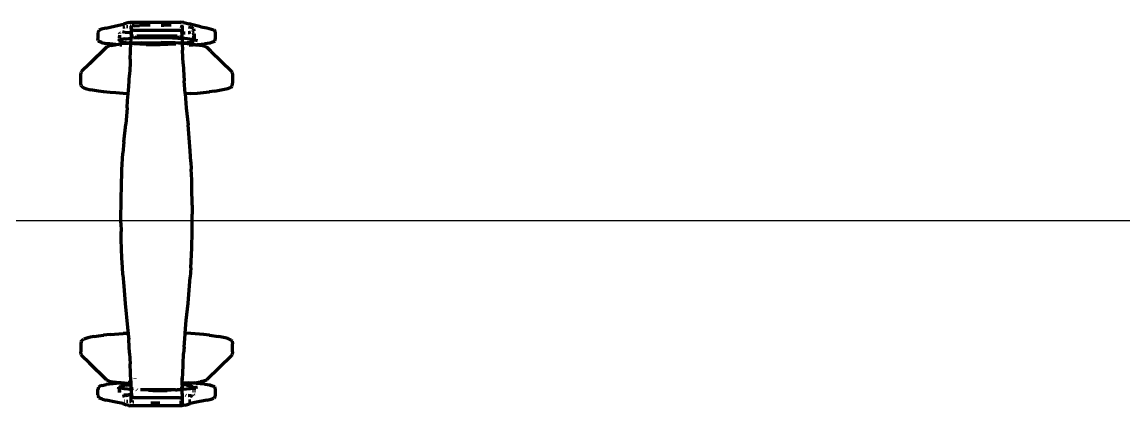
# Model space of a CAD drawing. Header units: millimetres. Extents: x 4307 to 31003, y 2809 to 20009.
# Drawn here: x 14194 to 14712, y 9055 to 9236 of the extents above; entities that cross this region are included whole.
import ezdxf

# ---------------------------------------------------------------- set-up
doc = ezdxf.new("R2010")
doc.units = ezdxf.units.MM
doc.layers.add('ProfileEdges', color=7, linetype='Continuous')

msp = doc.modelspace()

# ---------------------------------------------------------------- linework, layer by layer
msp.add_line((13395.19, 9142.33), (15918.46, 9142.33))
at = {"layer": 'ProfileEdges', "lineweight": 211}
for p, q in [((14233.02, 9232.89), (14230.95, 9232.46)), ((14233.02, 9232.89), (14239.19, 9234.23)), ((14239.19, 9234.23), (14241.3, 9234.8)), ((14241.18, 9233.35), (14241.01, 9233.29)), ((14241.18, 9233.35), (14242.02, 9233.49)), ((14242.29, 9235.08), (14241.3, 9234.8)), ((14243.87, 9235.5), (14242.29, 9235.08)), ((14242.8, 9233.61), (14243.32, 9233.7)), ((14243.87, 9235.5), (14244.44, 9235.61)), ((14244.44, 9235.61), (14245.46, 9235.74)), ((14244.88, 9233.86), (14244.51, 9233.83)), ((14244.88, 9233.86), (14244.87, 9230.99)), ((14244.88, 9233.94), (14244.88, 9233.86)), ((14245.02, 9233.88), (14244.88, 9233.86)), ((14245.01, 9231.14), (14244.88, 9233.86)), ((14246.29, 9233.99), (14245.41, 9233.91)), ((14245.46, 9235.74), (14268.34, 9235.74)), ((14246.29, 9233.99), (14248.84, 9234.17)), ((14253.59, 9234.33), (14248.84, 9234.17)), ((14253.81, 9234.34), (14253.59, 9234.33)), ((14259.07, 9234.34), (14260.26, 9234.32)), ((14263.42, 9234.24), (14260.26, 9234.32)), ((14263.79, 9234.22), (14263.42, 9234.24)), ((14267.98, 9233.91), (14268.5, 9233.86)), ((14269.74, 9235.55), (14268.34, 9235.74)), ((14268.77, 9233.83), (14268.93, 9233.82)), ((14268.93, 9233.82), (14268.89, 9231.42)), ((14268.93, 9233.94), (14268.93, 9233.82)), ((14268.93, 9233.82), (14269.44, 9233.77)), ((14269.74, 9235.55), (14271.52, 9235.05)), ((14271.52, 9235.05), (14272.18, 9234.87)), ((14271.86, 9233.46), (14272.75, 9233.32)), ((14274.59, 9234.23), (14272.18, 9234.87)), ((14273.61, 9233.04), (14272.99, 9233.25)), ((14274.24, 9232.6), (14273.61, 9233.04)), ((14277.73, 9233.54), (14274.59, 9234.23)), ((14277.73, 9233.54), (14280.51, 9233.02)), ((14280.51, 9233.02), (14283.77, 9232.05)), ((14229.44, 9230.75), (14229.31, 9230.52)), ((14229.31, 9230.52), (14229.31, 9228.04)), ((14229.4, 9227.12), (14229.31, 9228.04)), ((14229.44, 9230.75), (14229.53, 9231.11)), ((14229.53, 9231.11), (14229.62, 9231.34)), ((14229.73, 9231.91), (14229.62, 9231.34)), ((14230.95, 9232.46), (14229.73, 9231.91)), ((14239.34, 9227.78), (14239.34, 9227.33)), ((14239.37, 9230.56), (14239.35, 9230.68)), ((14239.36, 9229.59), (14239.35, 9228.22)), ((14239.37, 9230.56), (14239.37, 9230.29)), ((14239.45, 9230.7), (14239.45, 9230.27)), ((14239.45, 9229.61), (14239.45, 9228.22)), ((14239.6, 9227.23), (14239.49, 9227.78)), ((14241.87, 9227.77), (14240.25, 9227.47)), ((14241.92, 9230.85), (14240.81, 9231.07)), ((14241.87, 9227.77), (14242.63, 9227.88)), ((14244.12, 9230.62), (14242.16, 9230.82)), ((14242.63, 9227.88), (14244.87, 9228.09)), ((14244.89, 9230.55), (14244.12, 9230.62)), ((14244.55, 9231), (14244.89, 9230.71)), ((14244.84, 9225.86), (14244.9, 9228)), ((14244.89, 9230.94), (14244.87, 9230.99)), ((14244.89, 9230.55), (14244.87, 9228.09)), ((14244.87, 9228.09), (14244.9, 9228)), ((14244.87, 9228.09), (14244.9, 9228.09)), ((14244.94, 9230.9), (14244.89, 9230.94)), ((14244.92, 9230.83), (14244.89, 9230.77)), ((14244.89, 9230.77), (14244.89, 9230.71)), ((14244.89, 9230.71), (14244.89, 9230.55)), ((14244.89, 9230.71), (14244.97, 9230.69)), ((14245.04, 9230.54), (14244.89, 9230.55)), ((14244.9, 9228.09), (14245.21, 9228.12)), ((14244.9, 9228), (14245.09, 9227.9)), ((14245.1, 9227.92), (14244.9, 9228)), ((14244.9, 9228), (14245.03, 9227.79)), ((14244.92, 9230.83), (14244.94, 9230.9)), ((14245.02, 9230.78), (14244.92, 9230.83)), ((14244.92, 9230.83), (14244.97, 9230.69)), ((14245.01, 9231.14), (14244.94, 9230.9)), ((14244.97, 9230.69), (14245.03, 9230.64)), ((14244.97, 9230.69), (14245.03, 9230.68)), ((14245.2, 9231.82), (14245.01, 9231.14)), ((14245.02, 9230.78), (14245.01, 9231.14)), ((14245.09, 9230.68), (14245.02, 9230.78)), ((14245.03, 9230.68), (14245.02, 9230.78)), ((14245.03, 9230.64), (14245.03, 9230.68)), ((14245.03, 9230.64), (14245.09, 9230.64)), ((14245.09, 9230.6), (14245.03, 9230.64)), ((14245.04, 9230.54), (14245.03, 9230.64)), ((14245.04, 9230.45), (14245.04, 9230.54)), ((14245.08, 9230.54), (14245.04, 9230.54)), ((14246.14, 9231.96), (14245.2, 9231.82)), ((14245.27, 9229.88), (14245.27, 9228.22)), ((14247.29, 9228.25), (14245.84, 9228.16)), ((14246.14, 9231.96), (14267.67, 9231.96)), ((14247.22, 9228.01), (14247.29, 9228.25)), ((14247.29, 9228.25), (14247.55, 9229.2)), ((14248.29, 9228.32), (14247.29, 9228.25)), ((14247.55, 9229.2), (14266.54, 9229.2)), ((14248.29, 9228.32), (14253.27, 9228.44)), ((14253.27, 9228.44), (14256.79, 9228.47)), ((14256.79, 9228.47), (14261.91, 9228.42)), ((14261.91, 9228.42), (14266.81, 9228.22)), ((14266.81, 9228.22), (14266.54, 9229.2)), ((14266.81, 9228.22), (14268.05, 9228.17)), ((14266.87, 9228.01), (14266.81, 9228.22)), ((14267.67, 9231.96), (14268.67, 9231.78)), ((14268.45, 9228.99), (14268.44, 9229.45)), ((14268.74, 9228.12), (14268.58, 9228.14)), ((14268.6, 9227.43), (14268.74, 9228.12)), ((14268.69, 9230.52), (14268.61, 9230.51)), ((14268.61, 9230.37), (14268.69, 9230.52)), ((14268.79, 9230.7), (14268.62, 9230.66)), ((14268.74, 9230.61), (14268.62, 9230.6)), ((14268.89, 9231.42), (14268.66, 9231.52)), ((14268.66, 9231.47), (14268.89, 9231.42)), ((14268.89, 9231.42), (14268.67, 9231.78)), ((14268.69, 9230.52), (14268.74, 9230.61)), ((14268.9, 9230.53), (14268.69, 9230.52)), ((14268.8, 9230.62), (14268.74, 9230.61)), ((14268.74, 9228.12), (14268.91, 9228.77)), ((14268.92, 9228.1), (14268.74, 9228.12)), ((14268.83, 9230.72), (14268.79, 9230.7)), ((14268.8, 9230.62), (14268.79, 9230.7)), ((14268.9, 9230.92), (14268.83, 9230.72)), ((14268.89, 9231.42), (14268.94, 9230.99)), ((14268.93, 9230.96), (14268.9, 9230.92)), ((14268.9, 9230.92), (14268.9, 9230.75)), ((14268.9, 9230.53), (14268.9, 9230.75)), ((14269.59, 9230.58), (14268.9, 9230.53)), ((14268.93, 9229.1), (14268.9, 9230.53)), ((14268.91, 9228.99), (14268.93, 9229.1)), ((14268.91, 9228.77), (14268.91, 9228.99)), ((14268.91, 9228.77), (14268.92, 9228.1)), ((14268.92, 9228.1), (14268.92, 9227.95)), ((14272.72, 9227.62), (14268.92, 9228.1)), ((14268.92, 9227.95), (14268.96, 9225.98)), ((14268.94, 9230.99), (14268.93, 9230.96)), ((14269.59, 9230.58), (14270.28, 9230.66)), ((14271.78, 9230.84), (14272.23, 9230.89)), ((14272.23, 9230.89), (14273.03, 9231.05)), ((14272.72, 9227.62), (14274.14, 9227.32)), ((14273.82, 9231.2), (14273.95, 9231.22)), ((14274.36, 9231.41), (14273.95, 9231.22)), ((14274.11, 9230.23), (14274.21, 9230.51)), ((14274.23, 9230.48), (14274.11, 9230.23)), ((14274.19, 9227.36), (14274.24, 9227.64)), ((14274.24, 9232.6), (14274.36, 9231.5)), ((14274.28, 9228.06), (14274.31, 9229.46)), ((14274.32, 9229.65), (14274.34, 9230.35)), ((14274.38, 9231.44), (14274.36, 9231.5)), ((14274.36, 9231.41), (14274.38, 9231.44)), ((14274.47, 9230.17), (14274.51, 9229.59)), ((14274.52, 9229.45), (14274.62, 9228.07)), ((14274.65, 9227.61), (14274.68, 9227.2)), ((14283.77, 9232.05), (14284.28, 9231.67)), ((14284.21, 9226.88), (14284.51, 9228.04)), ((14284.28, 9231.67), (14284.41, 9231.44)), ((14284.51, 9230.52), (14284.41, 9231.44)), ((14284.51, 9228.04), (14284.51, 9230.52)), ((14233.33, 9223.91), (14225.29, 9216.11)), ((14229.4, 9227.12), (14229.87, 9226.57)), ((14230.91, 9226.12), (14229.87, 9226.57)), ((14230.91, 9226.12), (14232.95, 9225.7)), ((14234.88, 9225.44), (14232.95, 9225.7)), ((14233.33, 9223.91), (14233.7, 9224.13)), ((14234.26, 9224.34), (14233.7, 9224.13)), ((14235.37, 9224.68), (14234.26, 9224.34)), ((14237.7, 9225.15), (14234.88, 9225.44)), ((14235.37, 9224.68), (14237.33, 9225.07)), ((14237.33, 9225.07), (14237.7, 9225.15)), ((14237.7, 9225.15), (14237.86, 9225.14)), ((14237.86, 9225.14), (14240.02, 9225.42)), ((14237.86, 9225.14), (14238.1, 9225.12)), ((14239.28, 9227.19), (14238.74, 9226.92)), ((14239.27, 9227.11), (14238.74, 9226.92)), ((14239.07, 9226.66), (14239.27, 9227.11)), ((14239.6, 9227.23), (14239.27, 9227.11)), ((14239.27, 9227.11), (14239.28, 9227.19)), ((14239.31, 9227.2), (14239.28, 9227.19)), ((14239.34, 9227.33), (14239.31, 9227.2)), ((14240.25, 9227.47), (14239.6, 9227.23)), ((14239.7, 9226.71), (14239.6, 9227.23)), ((14239.6, 9225.01), (14240.46, 9224.95)), ((14241.18, 9226.15), (14239.7, 9226.71)), ((14243.64, 9225.7), (14240.02, 9225.42)), ((14243.97, 9225.74), (14241.18, 9226.15)), ((14243.97, 9225.74), (14243.64, 9225.7)), ((14244.44, 9225.71), (14243.97, 9225.74)), ((14244.83, 9225.76), (14244.44, 9225.71)), ((14244.5, 9218.21), (14244.83, 9225.76)), ((14244.83, 9225.76), (14244.84, 9225.86)), ((14244.95, 9225.77), (14244.83, 9225.76)), ((14246.82, 9225.52), (14245.4, 9225.63)), ((14246.86, 9225.87), (14245.48, 9225.79)), ((14246.82, 9225.52), (14246.77, 9224.85)), ((14246.77, 9224.8), (14246.77, 9224.85)), ((14246.86, 9225.87), (14246.82, 9225.52)), ((14249.02, 9225.35), (14246.82, 9225.52)), ((14246.91, 9226.5), (14246.86, 9225.87)), ((14249.74, 9226.02), (14246.86, 9225.87)), ((14251.96, 9225.21), (14249.02, 9225.35)), ((14249.74, 9226.02), (14259.06, 9226.12)), ((14251.96, 9225.21), (14258.55, 9225.16)), ((14258.55, 9225.16), (14266, 9225.42)), ((14265.62, 9225.96), (14259.06, 9226.12)), ((14267.23, 9225.85), (14265.62, 9225.96)), ((14267.23, 9225.85), (14267.17, 9226.5)), ((14268.97, 9225.79), (14267.23, 9225.85)), ((14268.97, 9225.69), (14268.6, 9225.65)), ((14268.96, 9225.98), (14268.94, 9225.85)), ((14268.94, 9225.85), (14268.97, 9225.79)), ((14269.54, 9225.76), (14268.97, 9225.79)), ((14268.97, 9225.79), (14268.97, 9225.69)), ((14269.54, 9225.76), (14268.97, 9225.69)), ((14268.97, 9225.69), (14269.1, 9222.46)), ((14269.39, 9216.03), (14269.1, 9222.46)), ((14269.54, 9225.76), (14269.66, 9225.75)), ((14270.27, 9225.81), (14269.66, 9225.75)), ((14269.66, 9225.75), (14274.34, 9225.29)), ((14270.82, 9225.87), (14270.27, 9225.81)), ((14272.84, 9226.2), (14270.82, 9225.87)), ((14272.15, 9224.87), (14274.16, 9225)), ((14273.77, 9226.49), (14272.84, 9226.2)), ((14273.77, 9226.49), (14274.1, 9226.81)), ((14274.19, 9227.36), (14273.88, 9227.43)), ((14274.14, 9227.32), (14273.88, 9227.43)), ((14274.1, 9226.81), (14274.18, 9227.31)), ((14274.14, 9227.32), (14274.18, 9227.31)), ((14274.18, 9227.31), (14274.19, 9227.36)), ((14274.45, 9227.18), (14274.18, 9227.31)), ((14274.18, 9227.31), (14274.68, 9227.2)), ((14274.68, 9227.2), (14274.19, 9227.36)), ((14274.34, 9225.29), (14275.71, 9225.09)), ((14274.45, 9227.18), (14274.7, 9226.92)), ((14274.68, 9227.2), (14274.7, 9226.92)), ((14276.15, 9226.89), (14274.68, 9227.2)), ((14274.76, 9225.03), (14275.13, 9225.06)), ((14275.71, 9225.09), (14276, 9225.11)), ((14275.71, 9225.09), (14278.32, 9224.7)), ((14276, 9225.11), (14279.49, 9225.5)), ((14279.74, 9224.28), (14278.32, 9224.7)), ((14281.85, 9225.86), (14279.49, 9225.5)), ((14279.74, 9224.28), (14280.65, 9223.7)), ((14282.43, 9222.07), (14280.65, 9223.7)), ((14282.74, 9226.07), (14281.85, 9225.86)), ((14283.69, 9226.42), (14282.74, 9226.07)), ((14283.94, 9226.57), (14283.69, 9226.42)), ((14283.94, 9226.57), (14284.21, 9226.88)), ((14244.5, 9218.21), (14244.42, 9216.03)), ((14282.43, 9222.07), (14292.21, 9212.47)), ((14221.25, 9210.7), (14221.45, 9212.14)), ((14221.6, 9212.47), (14221.45, 9212.14)), ((14225.29, 9216.11), (14221.6, 9212.47)), ((14244.42, 9216.03), (14244.16, 9210.91)), ((14269.39, 9216.03), (14269.82, 9208.15)), ((14292.36, 9212.14), (14292.21, 9212.47)), ((14292.36, 9212.14), (14292.56, 9210.7)), ((14221.25, 9207.03), (14221.25, 9210.7)), ((14221.34, 9205.93), (14221.25, 9207.03)), ((14243.85, 9205.38), (14244.16, 9210.91)), ((14270.28, 9202.05), (14269.82, 9208.15)), ((14292.34, 9205.6), (14292.56, 9207.03)), ((14292.56, 9210.7), (14292.56, 9207.03)), ((14221.34, 9205.93), (14221.64, 9205.45)), ((14221.64, 9205.45), (14221.83, 9205.26)), ((14221.83, 9205.26), (14222.63, 9204.79)), ((14222.63, 9204.79), (14223.39, 9204.52)), ((14223.39, 9204.52), (14225.82, 9203.87)), ((14229.49, 9203.25), (14225.82, 9203.87)), ((14231.9, 9202.95), (14229.49, 9203.25)), ((14235.01, 9202.63), (14231.9, 9202.95)), ((14237.79, 9202.4), (14235.01, 9202.63)), ((14241.24, 9202.13), (14237.79, 9202.4)), ((14243.55, 9202.04), (14241.24, 9202.13)), ((14243.26, 9198.78), (14243.55, 9202.04)), ((14243.55, 9202.04), (14243.85, 9205.38)), ((14272.9, 9202.11), (14270.28, 9202.01)), ((14270.28, 9202.05), (14270.28, 9202.01)), ((14270.28, 9202.01), (14270.84, 9195.32)), ((14272.9, 9202.11), (14276.19, 9202.33)), ((14276.19, 9202.33), (14281.79, 9202.91)), ((14284.07, 9203.21), (14281.79, 9202.91)), ((14284.07, 9203.21), (14287.27, 9203.79)), ((14287.27, 9203.79), (14290.32, 9204.51)), ((14290.32, 9204.51), (14291.88, 9205.17)), ((14291.88, 9205.17), (14292.34, 9205.6)), ((14243.05, 9195.39), (14243.26, 9198.78)), ((14243.05, 9195.39), (14242.39, 9187.73)), ((14270.84, 9195.32), (14271.67, 9187.38)), ((14241.48, 9179.38), (14242.39, 9187.73)), ((14272.39, 9179.31), (14271.67, 9187.38)), ((14241.48, 9179.38), (14241.08, 9174.12)), ((14272.65, 9175.12), (14272.39, 9179.31)), ((14240.59, 9166.27), (14241.08, 9174.12)), ((14273, 9169.93), (14272.65, 9175.12)), ((14240.31, 9157.96), (14240.59, 9166.27)), ((14273, 9169.93), (14273.18, 9166.48)), ((14273.4, 9161.59), (14273.18, 9166.48)), ((14273.5, 9157.96), (14273.4, 9161.59)), ((14240.18, 9153.45), (14240.31, 9157.96)), ((14273.65, 9149.6), (14273.5, 9157.96)), ((14240.13, 9141.34), (14240.18, 9153.45)), ((14273.65, 9149.6), (14273.67, 9145.45)), ((14273.65, 9141.3), (14273.67, 9145.45)), ((14240.13, 9141.34), (14240.18, 9137.22)), ((14273.63, 9137.22), (14273.65, 9141.2)), ((14273.65, 9141.2), (14273.65, 9141.3)), ((14240.27, 9133.41), (14240.18, 9137.22)), ((14273.4, 9129.32), (14273.63, 9137.22)), ((14240.59, 9124.64), (14240.27, 9133.41)), ((14272.96, 9120.13), (14273.4, 9129.32)), ((14240.82, 9120.37), (14240.59, 9124.64)), ((14241.08, 9116.79), (14240.82, 9120.37)), ((14272.96, 9120.13), (14272.65, 9115.78)), ((14241.08, 9116.79), (14241.48, 9111.53)), ((14272.39, 9111.59), (14272.65, 9115.78)), ((14241.48, 9111.53), (14242.17, 9103.35)), ((14271.67, 9103.53), (14272.39, 9111.59)), ((14242.17, 9103.35), (14243.26, 9092.12)), ((14270.84, 9095.59), (14271.67, 9103.53)), ((14270.32, 9089.36), (14270.84, 9095.59)), ((14227.56, 9087.86), (14225.82, 9087.5)), ((14227.56, 9087.86), (14229.49, 9088.12)), ((14229.49, 9088.12), (14231.9, 9088.42)), ((14235.01, 9088.73), (14231.9, 9088.42)), ((14235.01, 9088.73), (14241.24, 9089.24)), ((14243.5, 9089.32), (14241.24, 9089.24)), ((14243.26, 9092.12), (14243.5, 9089.32)), ((14243.5, 9089.32), (14243.55, 9088.77)), ((14243.55, 9088.77), (14243.76, 9086.47)), ((14243.93, 9089.34), (14243.56, 9089.32)), ((14269.82, 9082.76), (14270.28, 9088.86)), ((14270.29, 9089.36), (14270.12, 9089.36)), ((14270.28, 9088.86), (14270.32, 9089.36)), ((14272.9, 9089.25), (14270.32, 9089.36)), ((14279.12, 9088.79), (14272.9, 9089.25)), ((14281.79, 9088.46), (14279.12, 9088.79)), ((14281.79, 9088.46), (14285.97, 9087.9)), ((14289.07, 9087.25), (14285.97, 9087.9)), ((14221.34, 9085.43), (14221.25, 9084.34)), ((14221.25, 9084.34), (14221.25, 9080.66)), ((14221.64, 9085.91), (14221.34, 9085.43)), ((14221.83, 9086.1), (14221.64, 9085.91)), ((14221.83, 9086.1), (14222.63, 9086.58)), ((14224.56, 9087.23), (14222.63, 9086.58)), ((14225.82, 9087.5), (14224.56, 9087.23)), ((14244.16, 9079.99), (14243.76, 9086.47)), ((14269.82, 9082.76), (14269.59, 9079.78)), ((14290.32, 9086.86), (14289.07, 9087.25)), ((14291.88, 9086.19), (14290.32, 9086.86)), ((14291.88, 9086.19), (14292.34, 9085.77)), ((14292.34, 9085.77), (14292.56, 9084.33)), ((14292.56, 9080.66), (14292.56, 9084.33)), ((14221.45, 9079.23), (14221.25, 9080.66)), ((14221.45, 9079.23), (14221.6, 9078.9)), ((14225.29, 9075.25), (14221.6, 9078.9)), ((14244.16, 9079.99), (14244.42, 9074.91)), ((14269.39, 9074.87), (14269.59, 9079.78)), ((14292.21, 9078.89), (14280.51, 9067.45)), ((14292.36, 9079.22), (14292.21, 9078.89)), ((14292.56, 9080.66), (14292.36, 9079.22)), ((14233.33, 9067.46), (14225.29, 9075.25)), ((14244.42, 9074.87), (14244.42, 9074.91)), ((14244.79, 9066.6), (14244.42, 9074.87)), ((14269.15, 9070.31), (14269.39, 9074.87)), ((14233.33, 9067.46), (14233.7, 9067.24)), ((14233.7, 9067.24), (14234.26, 9067.03)), ((14234.26, 9067.03), (14234.64, 9066.89)), ((14246.85, 9067.96), (14246.86, 9068.1)), ((14268.95, 9066.22), (14269.15, 9070.31)), ((14268.95, 9066.22), (14268.96, 9068.39)), ((14279.53, 9067.02), (14277.51, 9066.52)), ((14279.74, 9067.08), (14279.53, 9067.02)), ((14279.74, 9067.08), (14280.51, 9067.45)), ((14229.6, 9064.03), (14229.31, 9062.86)), ((14229.31, 9060.39), (14229.31, 9062.86)), ((14230.13, 9064.48), (14229.6, 9064.03)), ((14231.33, 9064.86), (14230.13, 9064.48)), ((14231.33, 9064.86), (14233.1, 9065.25)), ((14236.43, 9065.64), (14233.1, 9065.25)), ((14234.64, 9066.89), (14237.01, 9066.41)), ((14239.78, 9065.95), (14236.43, 9065.64)), ((14238.58, 9066.11), (14237.01, 9066.41)), ((14240.23, 9065.97), (14238.58, 9066.11)), ((14239.32, 9063.61), (14238.74, 9063.99)), ((14238.74, 9063.99), (14239.26, 9063.76)), ((14239.26, 9063.76), (14239.07, 9064.24)), ((14239.31, 9063.7), (14239.26, 9063.76)), ((14239.31, 9063.7), (14239.5, 9063.53)), ((14239.31, 9063.7), (14239.59, 9063.62)), ((14239.32, 9063.61), (14239.31, 9063.7)), ((14239.34, 9063.57), (14239.32, 9063.61)), ((14239.42, 9063.54), (14239.34, 9063.57)), ((14239.34, 9063.43), (14239.36, 9061.6)), ((14239.55, 9063.44), (14239.45, 9062.88)), ((14239.45, 9061.56), (14239.45, 9062.88)), ((14239.59, 9063.62), (14239.57, 9063.52)), ((14239.66, 9064.04), (14239.59, 9063.62)), ((14239.59, 9063.62), (14239.92, 9063.47)), ((14239.59, 9063.45), (14239.65, 9063.39)), ((14239.87, 9064.25), (14239.66, 9064.04)), ((14240.23, 9065.97), (14239.78, 9065.95)), ((14240.41, 9064.53), (14239.87, 9064.25)), ((14241.58, 9063.16), (14239.92, 9063.47)), ((14240.26, 9065.97), (14240.23, 9065.97)), ((14244.81, 9065.58), (14240.26, 9065.97)), ((14242.53, 9064.94), (14240.41, 9064.53)), ((14244.89, 9062.88), (14241.58, 9063.16)), ((14242.53, 9064.94), (14244.82, 9065.18)), ((14244.8, 9066.19), (14243.5, 9066.14)), ((14244.79, 9066.6), (14244.8, 9066.19)), ((14245.5, 9066.22), (14244.8, 9066.19)), ((14244.8, 9066.19), (14244.81, 9065.58)), ((14244.81, 9065.58), (14244.82, 9065.18)), ((14244.95, 9065.57), (14244.81, 9065.58)), ((14244.82, 9065.18), (14244.94, 9065.2)), ((14244.82, 9065.18), (14244.89, 9062.88)), ((14244.89, 9062.88), (14244.94, 9065.2)), ((14244.95, 9062.84), (14244.89, 9062.88)), ((14244.89, 9062.88), (14244.9, 9062.48)), ((14244.89, 9062.34), (14244.9, 9062.43)), ((14244.89, 9062.26), (14244.89, 9062.34)), ((14244.89, 9062.26), (14244.89, 9060.4)), ((14244.9, 9062.48), (14244.95, 9062.84)), ((14244.9, 9062.43), (14244.9, 9062.48)), ((14244.94, 9065.2), (14244.95, 9065.57)), ((14244.94, 9065.2), (14245.45, 9065.25)), ((14244.95, 9065.57), (14244.96, 9065.9)), ((14245.41, 9065.53), (14244.95, 9065.57)), ((14244.95, 9062.84), (14245.01, 9063.28)), ((14245.22, 9062.81), (14244.95, 9062.84)), ((14245.01, 9063.28), (14245.22, 9063.34)), ((14245.55, 9065.52), (14245.41, 9065.53)), ((14245.61, 9063.45), (14245.82, 9063.51)), ((14245.67, 9063.31), (14245.83, 9063.31)), ((14247.49, 9062.9), (14247.52, 9062.8)), ((14265.82, 9062.69), (14249.35, 9062.69)), ((14255.07, 9062.43), (14253.06, 9062.47)), ((14255.07, 9062.43), (14256.79, 9062.43)), ((14256.79, 9062.43), (14261.91, 9062.49)), ((14265.82, 9062.69), (14261.91, 9062.49)), ((14265.82, 9062.69), (14266.54, 9062.69)), ((14266.57, 9062.81), (14266.54, 9062.69)), ((14266.63, 9062.69), (14266.54, 9062.69)), ((14268.52, 9062.83), (14266.63, 9062.69)), ((14267.99, 9063.58), (14268.25, 9063.58)), ((14267.99, 9063.27), (14268.13, 9063.27)), ((14268.52, 9062.83), (14268.49, 9063.01)), ((14268.59, 9062.84), (14268.52, 9062.83)), ((14268.54, 9062.74), (14268.52, 9062.83)), ((14268.95, 9065.19), (14268.67, 9065.22)), ((14268.68, 9063.41), (14268.71, 9063.39)), ((14268.7, 9065.6), (14268.95, 9065.61)), ((14268.79, 9062.86), (14268.71, 9063.39)), ((14268.79, 9062.86), (14268.71, 9062.85)), ((14268.74, 9066.23), (14268.95, 9066.22)), ((14268.91, 9062.87), (14268.79, 9062.86)), ((14268.91, 9062.13), (14268.79, 9062.86)), ((14268.95, 9064.15), (14268.91, 9062.87)), ((14270.92, 9063.02), (14268.91, 9062.87)), ((14268.91, 9062.13), (14268.91, 9062.87)), ((14268.93, 9061.81), (14268.91, 9062.13)), ((14268.93, 9060.83), (14268.93, 9061.81)), ((14268.95, 9065.61), (14268.95, 9066.22)), ((14268.95, 9066.22), (14271.91, 9066.08)), ((14268.95, 9065.61), (14271.34, 9065.73)), ((14268.95, 9065.19), (14268.95, 9065.61)), ((14268.96, 9064.92), (14268.95, 9065.19)), ((14271.06, 9065.01), (14268.95, 9065.19)), ((14268.96, 9064.92), (14268.95, 9064.15)), ((14272.72, 9063.28), (14270.92, 9063.02)), ((14271.06, 9065.01), (14272.79, 9064.7)), ((14273.38, 9065.96), (14271.34, 9065.73)), ((14273.38, 9065.96), (14271.91, 9066.08)), ((14274.22, 9063.6), (14272.72, 9063.28)), ((14272.79, 9064.7), (14273.86, 9064.34)), ((14274.8, 9066.11), (14273.38, 9065.96)), ((14279.36, 9065.45), (14273.38, 9065.96)), ((14274.19, 9063.76), (14273.86, 9064.34)), ((14274.19, 9063.76), (14274.22, 9063.6)), ((14274.45, 9063.72), (14274.22, 9063.6)), ((14274.27, 9063.34), (14274.36, 9062.88)), ((14274.36, 9062.44), (14274.36, 9062.88)), ((14274.36, 9061.71), (14274.36, 9061.94)), ((14274.45, 9063.72), (14274.7, 9063.99)), ((14274.5, 9063.7), (14274.45, 9063.72)), ((14274.48, 9061.97), (14274.48, 9061.73)), ((14274.5, 9063.7), (14274.53, 9063.74)), ((14274.52, 9063.35), (14274.5, 9062.44)), ((14276.15, 9064.01), (14274.53, 9063.74)), ((14274.53, 9063.74), (14274.7, 9063.99)), ((14274.53, 9063.74), (14274.53, 9063.67)), ((14274.8, 9066.11), (14277.51, 9066.52)), ((14279.36, 9065.45), (14281.85, 9065.05)), ((14281.85, 9065.05), (14283.04, 9064.7)), ((14283.04, 9064.7), (14283.27, 9064.63)), ((14284.19, 9064.15), (14283.27, 9064.63)), ((14284.51, 9062.86), (14284.19, 9064.15)), ((14284.51, 9060.39), (14284.51, 9062.86)), ((14229.44, 9060.16), (14229.31, 9060.39)), ((14229.44, 9060.16), (14229.53, 9059.79)), ((14229.53, 9059.79), (14229.62, 9059.56)), ((14229.73, 9058.99), (14229.62, 9059.56)), ((14229.73, 9058.99), (14230.03, 9058.87)), ((14231.39, 9058.36), (14230.03, 9058.87)), ((14231.39, 9058.36), (14233.15, 9057.93)), ((14237.72, 9057.01), (14233.15, 9057.93)), ((14241.06, 9056.29), (14237.72, 9057.01)), ((14240.9, 9059.83), (14241.88, 9060.02)), ((14241.42, 9060.23), (14242.03, 9060.29)), ((14242.03, 9060.26), (14241.42, 9060.23)), ((14241.88, 9057.45), (14241.73, 9057.48)), ((14241.88, 9060.02), (14241.98, 9060.04)), ((14242.27, 9060.31), (14243.1, 9060.38)), ((14243.15, 9060.32), (14242.28, 9060.27)), ((14242.36, 9060.11), (14243.19, 9060.27)), ((14243.31, 9057.22), (14242.8, 9057.31)), ((14243.34, 9060.41), (14244.39, 9060.5)), ((14243.59, 9060.35), (14243.63, 9060.34)), ((14243.63, 9060.34), (14244.39, 9060.5)), ((14244.89, 9060.4), (14243.63, 9060.34)), ((14244.88, 9057.02), (14244.51, 9057.06)), ((14244.87, 9060.08), (14244.89, 9060.11)), ((14244.87, 9060.08), (14244.89, 9059.78)), ((14244.88, 9057.02), (14244.89, 9059.64)), ((14244.88, 9056.96), (14244.88, 9057.02)), ((14244.97, 9057.01), (14244.88, 9057.02)), ((14244.93, 9060.41), (14244.89, 9060.4)), ((14244.89, 9060.4), (14244.89, 9060.11)), ((14244.94, 9060.14), (14244.89, 9060.11)), ((14244.94, 9060.11), (14244.89, 9060.11)), ((14244.89, 9059.78), (14244.89, 9059.64)), ((14244.89, 9059.64), (14244.95, 9059.41)), ((14245.22, 9060.4), (14244.93, 9060.41)), ((14244.96, 9060.31), (14244.93, 9060.23)), ((14244.93, 9060.23), (14244.94, 9060.14)), ((14245.11, 9060.3), (14244.94, 9060.11)), ((14245.2, 9059.08), (14244.95, 9059.41)), ((14245.11, 9060.3), (14245.22, 9060.4)), ((14245.11, 9060.3), (14245.25, 9060.31)), ((14246.14, 9058.95), (14245.2, 9059.08)), ((14245.26, 9060.42), (14245.22, 9060.4)), ((14245.33, 9059.36), (14245.43, 9059.29)), ((14246.08, 9059.29), (14245.43, 9059.29)), ((14245.77, 9060.33), (14245.9, 9060.33)), ((14246.1, 9056.89), (14245.77, 9056.92)), ((14245.88, 9060.45), (14245.82, 9060.45)), ((14246.1, 9056.89), (14246.14, 9056.89)), ((14267.67, 9058.95), (14246.14, 9058.95)), ((14256.91, 9056.52), (14254.2, 9056.55)), ((14258.4, 9056.55), (14256.91, 9056.52)), ((14267.67, 9058.95), (14268.78, 9059.26)), ((14267.67, 9056.89), (14267.77, 9056.89)), ((14267.77, 9056.89), (14268.15, 9056.94)), ((14268.58, 9056.98), (14268.9, 9057.02)), ((14268.9, 9060.35), (14268.77, 9060.36)), ((14268.78, 9059.26), (14268.8, 9059.27)), ((14268.78, 9059.26), (14268.79, 9059.05)), ((14268.9, 9060.15), (14268.8, 9059.27)), ((14268.8, 9058.91), (14268.9, 9057.02)), ((14268.93, 9060.73), (14268.9, 9060.35)), ((14268.9, 9060.35), (14268.9, 9060.15)), ((14269.53, 9060.3), (14268.9, 9060.35)), ((14268.9, 9060.15), (14268.93, 9057.59)), ((14268.93, 9057.59), (14268.9, 9057.02)), ((14268.9, 9057.02), (14269.56, 9057.09)), ((14268.93, 9056.96), (14268.9, 9057.02)), ((14268.93, 9060.73), (14268.93, 9060.83)), ((14268.93, 9056.96), (14268.96, 9056.09)), ((14270.5, 9060.19), (14270.8, 9060.16)), ((14271.78, 9060.04), (14271.94, 9060.02)), ((14272.16, 9057.46), (14271.86, 9057.4)), ((14272.77, 9059.87), (14271.94, 9060.02)), ((14272.88, 9057.61), (14272.16, 9057.46)), ((14274.85, 9056.74), (14272.69, 9056.29)), ((14272.88, 9057.61), (14272.98, 9057.64)), ((14273.61, 9059.72), (14272.89, 9059.85)), ((14273.61, 9059.72), (14273.8, 9059.66)), ((14274.36, 9060.21), (14274.36, 9060.35)), ((14274.44, 9060.4), (14274.44, 9060.34)), ((14274.47, 9060.24), (14274.44, 9060.34)), ((14280.51, 9057.88), (14274.85, 9056.74)), ((14280.51, 9057.88), (14282.58, 9058.37)), ((14282.58, 9058.37), (14283.79, 9058.87)), ((14284.41, 9059.47), (14283.79, 9058.87)), ((14284.41, 9059.47), (14284.51, 9060.39)), ((14241.06, 9056.29), (14242.56, 9055.75)), ((14243.87, 9055.41), (14242.56, 9055.75)), ((14243.87, 9055.41), (14244.44, 9055.3)), ((14245.06, 9055.2), (14244.44, 9055.3)), ((14245.46, 9055.17), (14245.06, 9055.2)), ((14268.72, 9055.2), (14245.46, 9055.17)), ((14270.18, 9055.51), (14268.72, 9055.2)), ((14270.18, 9055.51), (14271.37, 9055.79)), ((14271.37, 9055.79), (14272.69, 9056.29))]:
    msp.add_line(p, q, dxfattribs=at)

doc.saveas('drawing.dxf')
